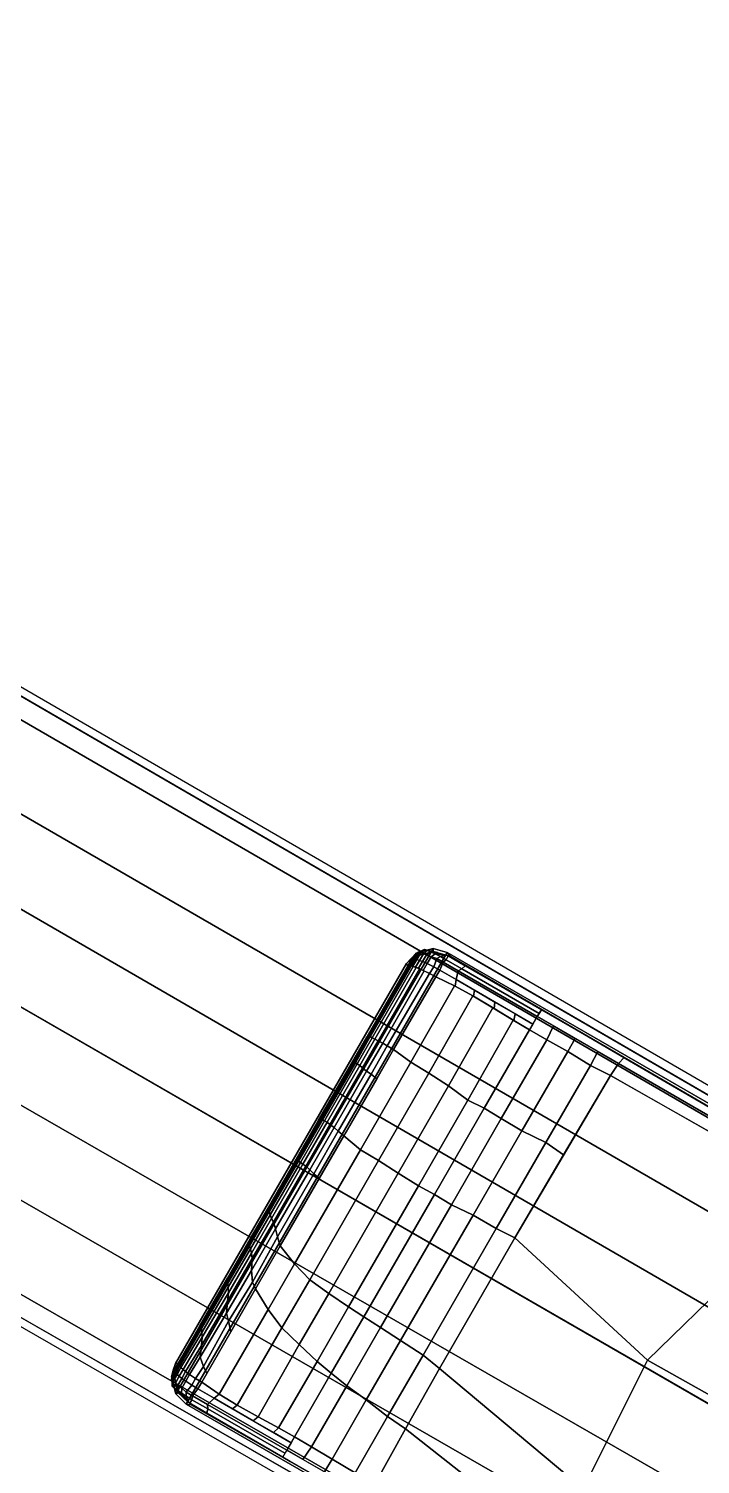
# Model space of a CAD drawing. Header units: millimetres. Extents: x 22804 to 54168, y 19058 to 39187.
# Drawn here: x 47803 to 47854.3, y 26413.1 to 26522.9 of the extents above; entities that cross this region are included whole.
import ezdxf

# ---------------------------------------------------------------- set-up
doc = ezdxf.new("R2010")
doc.units = ezdxf.units.MM
doc.header["$LTSCALE"] = 20
for name, color, linetype in [('Furniture', 31, 'Continuous'), ('TABLE-BASE', 6, 'Continuous'), ('TABLE-TOPVEN', 6, 'Continuous')]:
    doc.layers.add(name, color=color, linetype=linetype)

# ---------------------------------------------------------------- blocks, each defined once
blk = doc.blocks.new('table')
at = {"layer": 'TABLE-BASE', "color": 4}
for points in [[(-44.3128, 2.7203, 27.324), (-40.2722, 9.7189, 27.3241), (-41.6318, 10.5039, 27.3241), (-45.6725, 3.5053, 27.324)], [(-45.6725, 3.5053, 27.324), (-42.0428, 9.792, 27.324), (-42.2107, 9.4441, 26.5054), (-45.6606, 3.5149, 27.008)], [(-45.34, 4.0658, 26.9613), (-42.2107, 9.4441, 26.5054), (-42.2604, 9.341, 26.2628), (-45.3562, 4.0374, 26.8751)], [(-42.2604, 9.341, 26.2628), (-42.2659, 9.3296, 26.2362), (-45.3384, 4.0205, 26.8191), (-45.3562, 4.0374, 26.8751)], [(-45.3384, 4.0205, 26.8191), (-42.2659, 9.3296, 26.2362), (-42.2707, 9.3196, 26.2126), (-45.302, 3.997, 26.7966)], [(-40.6832, 9.007, 27.324), (-44.3128, 2.7203, 27.324), (-44.3105, 2.7354, 27.008), (-40.9006, 8.6877, 26.5054)], [(-47.0078, 1.2533, 3.1165), (-46.9552, 1.218, 3.1879), (-43.9942, 6.3297, 3.6431), (-44.0406, 6.3608, 3.5733)], [(-43.9942, 6.3297, 3.6431), (-46.9552, 1.218, 3.1879), (-46.7419, 1.0948, 3.2217), (-43.7836, 6.2081, 3.6824)], [(-43.7836, 6.2081, 3.6824), (-46.7419, 1.0948, 3.2217), (-46.5279, 0.9713, 3.2461), (-43.567, 6.083, 3.7191)], [(-43.35, 5.9577, 3.7402), (-43.567, 6.083, 3.7191), (-46.5279, 0.9713, 3.2461), (-46.3046, 0.8424, 3.2684)], [(-46.3046, 0.8424, 3.2684), (-46.0814, 0.7135, 3.2461), (-43.1349, 5.8335, 3.7191), (-43.352, 5.9589, 3.7402)], [(-43.703, 5.4292, 26.4418), (-44.445, 4.1076, 26.5876), (-44.9467, 4.6238, 26.7271), (-44.1978, 5.9423, 26.5818)], [(-43.1349, 5.8335, 3.7191), (-46.0814, 0.7135, 3.2461), (-45.8674, 0.5899, 3.2217), (-42.9183, 5.7085, 3.6824)], [(-42.9183, 5.7085, 3.6824), (-45.8674, 0.5899, 3.2217), (-45.6541, 0.4668, 3.1879), (-42.7077, 5.5869, 3.6431)], [(-42.6576, 5.5624, 3.5733), (-42.7077, 5.5869, 3.6431), (-45.6541, 0.4668, 3.1879), (-45.5972, 0.4388, 3.1165)], [(-43.3234, 5.2364, 26.4579), (-44.0584, 3.9145, 26.606), (-44.445, 4.1076, 26.5876), (-43.703, 5.4292, 26.4418)], [(-44.445, 4.1076, 26.5876), (-44.8141, 3.7087, 26.7356), (-45.302, 3.997, 26.7966), (-44.9467, 4.6238, 26.7271)], [(-44.0584, 3.9145, 26.606), (-44.42, 3.4822, 26.7452), (-44.8141, 3.7087, 26.7356), (-44.445, 4.1076, 26.5876)], [(-45.488, 3.8116, 26.9829), (-45.34, 4.0658, 26.9613), (-45.3562, 4.0374, 26.8751), (-45.5003, 3.7885, 26.8915)], [(-45.5003, 3.7885, 26.8915), (-45.3562, 4.0374, 26.8751), (-45.3384, 4.0205, 26.8191), (-45.4801, 3.7763, 26.8347)], [(-45.3743, 3.9587, 26.8231), (-45.3384, 4.0205, 26.8191), (-45.302, 3.997, 26.7966), (-45.3321, 3.9361, 26.8023)], [(-45.302, 3.997, 26.7966), (-45.0634, 3.8549, 26.7565), (-45.1006, 3.8024, 26.7668), (-45.3321, 3.9361, 26.8023)], [(-45.0634, 3.8549, 26.7565), (-45.0634, 3.8549, 26.7565), (-45.302, 3.997, 26.7966), (-44.8141, 3.7087, 26.7356)], [(-45.4141, 3.8901, 26.8274), (-45.3743, 3.9587, 26.8231), (-45.3321, 3.9361, 26.8023), (-45.3751, 3.8679, 26.8072)], [(-45.3321, 3.9361, 26.8023), (-45.1006, 3.8024, 26.7668), (-45.1359, 3.7298, 26.7708), (-45.3751, 3.8679, 26.8072)], [(-45.4518, 3.8251, 26.8316), (-45.4141, 3.8901, 26.8274), (-45.3751, 3.8679, 26.8072), (-45.4095, 3.8047, 26.8096)], [(-43.8441, 3.8802, 26.6609), (-44.2387, 3.3798, 26.7669), (-44.42, 3.4822, 26.7452), (-44.0584, 3.9145, 26.606)], [(-43.7068, 3.9085, 26.727), (-44.0722, 3.287, 26.7966), (-44.2387, 3.3798, 26.7669), (-43.8441, 3.8802, 26.6609)], [(-45.3751, 3.8679, 26.8072), (-45.1359, 3.7298, 26.7708), (-45.1728, 3.668, 26.773), (-45.4095, 3.8047, 26.8096)], [(-45.0634, 3.8549, 26.7565), (-44.8141, 3.7087, 26.7356), (-44.8418, 3.653, 26.7496), (-45.1006, 3.8024, 26.7668)], [(-45.6315, 3.5649, 27.0038), (-45.488, 3.8116, 26.9829), (-45.5003, 3.7885, 26.8915), (-45.6324, 3.5595, 26.8896)], [(-45.4801, 3.7763, 26.8347), (-45.4518, 3.8251, 26.8316), (-45.4095, 3.8047, 26.8096), (-45.4399, 3.7532, 26.8104)], [(-45.4095, 3.8047, 26.8096), (-45.1728, 3.668, 26.773), (-45.2036, 3.6168, 26.7744), (-45.4399, 3.7532, 26.8104)], [(-45.6324, 3.5595, 26.8896), (-45.5003, 3.7885, 26.8915), (-45.4893, 3.7819, 26.8607), (-45.6236, 3.5492, 26.859)], [(-45.6236, 3.5492, 26.859), (-45.4893, 3.7819, 26.8607), (-45.4801, 3.7763, 26.8347), (-45.6175, 3.5383, 26.8334)], [(-45.6175, 3.5383, 26.8334), (-45.4801, 3.7763, 26.8347), (-45.4574, 3.7633, 26.821), (-45.5911, 3.5317, 26.8193)], [(-45.488, 3.7102, 26.8205), (-45.4574, 3.7633, 26.821), (-45.4399, 3.7532, 26.8104), (-45.4679, 3.7055, 26.8107)], [(-45.1006, 3.8024, 26.7668), (-44.8418, 3.653, 26.7496), (-44.8824, 3.5834, 26.7513), (-45.1359, 3.7298, 26.7708)], [(-45.4399, 3.7532, 26.8104), (-45.2036, 3.6168, 26.7744), (-45.2284, 3.5674, 26.7803), (-45.4689, 3.7038, 26.8107)], [(-45.1359, 3.7298, 26.7708), (-44.8824, 3.5834, 26.7513), (-44.9126, 3.5178, 26.7533), (-45.1728, 3.668, 26.773)], [(-45.5235, 3.6489, 26.8201), (-45.488, 3.7102, 26.8205), (-45.4679, 3.7055, 26.8107), (-45.5041, 3.6464, 26.8112)], [(-45.4689, 3.7038, 26.8107), (-45.2284, 3.5674, 26.7803), (-45.2712, 3.5094, 26.7818), (-45.5063, 3.6427, 26.8113)], [(-44.8141, 3.7087, 26.7356), (-44.42, 3.4822, 26.7452), (-44.4606, 3.4329, 26.7564), (-44.8418, 3.653, 26.7496)], [(-45.559, 3.5874, 26.8197), (-45.5235, 3.6489, 26.8201), (-45.5041, 3.6464, 26.8112), (-45.5413, 3.5845, 26.8117)], [(-45.5063, 3.6427, 26.8113), (-45.2712, 3.5094, 26.7818), (-45.3092, 3.4503, 26.7821), (-45.5426, 3.5822, 26.8117)], [(-45.1728, 3.668, 26.773), (-44.9126, 3.5178, 26.7533), (-44.9441, 3.467, 26.7538), (-45.2036, 3.6168, 26.7744)], [(-44.8418, 3.653, 26.7496), (-44.4606, 3.4329, 26.7564), (-44.5043, 3.3651, 26.7611), (-44.8824, 3.5834, 26.7513)], [(-45.5911, 3.5317, 26.8193), (-45.559, 3.5874, 26.8197), (-45.5413, 3.5845, 26.8117), (-45.5718, 3.5291, 26.8117)], [(-44.9441, 3.467, 26.7538), (-44.9705, 3.4186, 26.7618), (-45.2284, 3.5674, 26.7803), (-45.2036, 3.6168, 26.7744)], [(-45.6606, 3.5149, 27.008), (-45.6315, 3.5649, 27.0038), (-45.6324, 3.5595, 26.8896), (-45.6623, 3.508, 26.8947)], [(-45.6623, 3.508, 26.8947), (-45.6324, 3.5595, 26.8896), (-45.6236, 3.5492, 26.859), (-45.6509, 3.5021, 26.8639)], [(-45.6509, 3.5021, 26.8639), (-45.6236, 3.5492, 26.859), (-45.6175, 3.5383, 26.8334), (-45.6441, 3.4928, 26.8374)], [(-45.5426, 3.5822, 26.8117), (-45.3092, 3.4503, 26.7821), (-45.3424, 3.396, 26.7813), (-45.5726, 3.5274, 26.8117)], [(-44.9705, 3.4186, 26.7618), (-45.0085, 3.3579, 26.7626), (-45.2712, 3.5094, 26.7818), (-45.2284, 3.5674, 26.7803)], [(-44.8824, 3.5834, 26.7513), (-44.5043, 3.3651, 26.7611), (-44.5434, 3.3046, 26.763), (-44.9126, 3.5178, 26.7533)], [(-45.6845, 3.4627, 27.324), (-45.6725, 3.5053, 27.324), (-45.6606, 3.5149, 27.008), (-45.6762, 3.4634, 26.9324)], [(-44.3437, 2.6886, 27.324), (-44.3128, 2.7203, 27.324), (-45.6725, 3.5053, 27.324), (-45.6845, 3.4627, 27.324)], [(-45.6606, 3.5149, 27.008), (-45.6623, 3.508, 26.8947), (-45.6623, 3.508, 26.8947), (-45.6762, 3.4634, 26.9324)], [(-45.6739, 3.457, 26.8794), (-45.6668, 3.4934, 26.907), (-45.6642, 3.5017, 26.9), (-45.6684, 3.4688, 26.8721)], [(-45.6642, 3.5017, 26.9), (-45.6605, 3.4846, 26.8661), (-45.6684, 3.4688, 26.8721)], [(-45.6605, 3.4846, 26.8661), (-45.6642, 3.5017, 26.9), (-45.6623, 3.508, 26.8947), (-45.6509, 3.5021, 26.8639)], [(-45.6605, 3.4846, 26.8661), (-45.6509, 3.5021, 26.8639), (-45.6441, 3.4928, 26.8374), (-45.6545, 3.4736, 26.8402)], [(-45.6441, 3.4928, 26.8374), (-45.6175, 3.5383, 26.8334), (-45.5911, 3.5317, 26.8193), (-45.6194, 3.4828, 26.8243)], [(-45.6194, 3.4828, 26.8243), (-45.5911, 3.5317, 26.8193), (-45.5718, 3.5291, 26.8117), (-45.5991, 3.4711, 26.8112)], [(-45.5726, 3.5274, 26.8117), (-45.3424, 3.396, 26.7813), (-45.3802, 3.3434, 26.782), (-45.5991, 3.4711, 26.8112)], [(-45.0085, 3.3579, 26.7626), (-45.0464, 3.2988, 26.7627), (-45.3092, 3.4503, 26.7821), (-45.2712, 3.5094, 26.7818)], [(-44.9126, 3.5178, 26.7533), (-44.5434, 3.3046, 26.763), (-44.5761, 3.2545, 26.7627), (-44.9441, 3.467, 26.7538)], [(-45.6845, 3.4627, 27.324), (-45.6762, 3.4634, 26.9324), (-45.6616, 3.4126, 26.9026), (-45.6704, 3.4119, 27.324)], [(-45.6845, 3.4627, 27.324), (-45.6704, 3.4119, 27.324), (-44.3947, 2.6754, 27.324), (-44.3437, 2.6886, 27.324)], [(-45.6818, 3.437, 26.8996), (-45.6724, 3.4756, 26.9221), (-45.6696, 3.4845, 26.9146), (-45.6788, 3.4453, 26.8897)], [(-45.6694, 3.4397, 26.9185), (-45.6762, 3.4634, 26.9324), (-45.6724, 3.4756, 26.9221), (-45.6818, 3.437, 26.8996)], [(-45.6788, 3.4453, 26.8897), (-45.6696, 3.4845, 26.9146), (-45.6668, 3.4934, 26.907), (-45.6739, 3.457, 26.8794)], [(-45.6656, 3.443, 26.8577), (-45.6739, 3.457, 26.8794), (-45.6684, 3.4688, 26.8721), (-45.6595, 3.4568, 26.8474)], [(-45.6595, 3.4568, 26.8474), (-45.6684, 3.4688, 26.8721), (-45.6605, 3.4846, 26.8661), (-45.6545, 3.4736, 26.8402)], [(-45.6392, 3.445, 26.8343), (-45.6595, 3.4568, 26.8474), (-45.6545, 3.4736, 26.8402), (-45.6294, 3.4646, 26.8267)], [(-45.6294, 3.4646, 26.8267), (-45.6545, 3.4736, 26.8402), (-45.6441, 3.4928, 26.8374), (-45.6194, 3.4828, 26.8243)], [(-45.619, 3.4326, 26.8223), (-45.6392, 3.445, 26.8343), (-45.6294, 3.4646, 26.8267), (-45.6095, 3.4518, 26.8139)], [(-45.6095, 3.4518, 26.8139), (-45.6294, 3.4646, 26.8267), (-45.6194, 3.4828, 26.8243), (-45.5991, 3.4711, 26.8112)], [(-45.6095, 3.4518, 26.8139), (-45.5991, 3.4711, 26.8112), (-45.3802, 3.3434, 26.782), (-45.3917, 3.325, 26.7858)], [(-44.5761, 3.2545, 26.7627), (-44.6063, 3.2084, 26.7672), (-44.9705, 3.4186, 26.7618), (-44.9441, 3.467, 26.7538)], [(-44.42, 3.4822, 26.7452), (-44.2387, 3.3798, 26.7669), (-44.2754, 3.3259, 26.7754), (-44.4606, 3.4329, 26.7564)], [(-45.6718, 3.4259, 26.8783), (-45.6818, 3.437, 26.8996), (-45.6788, 3.4453, 26.8897), (-45.6692, 3.4338, 26.8673)], [(-45.6818, 3.437, 26.8996), (-45.6616, 3.4126, 26.9026), (-45.6694, 3.4397, 26.9185)], [(-45.6818, 3.437, 26.8996), (-45.6737, 3.418, 26.8933), (-45.6616, 3.4126, 26.9026)], [(-45.6737, 3.418, 26.8933), (-45.6818, 3.437, 26.8996), (-45.6818, 3.437, 26.8996), (-45.673, 3.4215, 26.8859)], [(-45.673, 3.4215, 26.8859), (-45.6818, 3.437, 26.8996), (-45.6818, 3.437, 26.8996), (-45.6718, 3.4259, 26.8783)], [(-45.673, 3.4215, 26.8859), (-45.6818, 3.437, 26.8996), (-45.6818, 3.437, 26.8996), (-45.6718, 3.4259, 26.8783)], [(-45.6692, 3.4338, 26.8673), (-45.6788, 3.4453, 26.8897), (-45.6739, 3.457, 26.8794), (-45.6656, 3.443, 26.8577)], [(-45.6537, 3.4031, 26.8889), (-45.6737, 3.418, 26.8933), (-45.6733, 3.4201, 26.889), (-45.6532, 3.4065, 26.8804)], [(-45.6523, 3.3964, 26.9026), (-45.6616, 3.4126, 26.9026), (-45.6737, 3.418, 26.8933), (-45.6537, 3.4031, 26.8889)], [(-45.6733, 3.4201, 26.889), (-45.673, 3.4215, 26.8859), (-45.6527, 3.4098, 26.8728), (-45.6532, 3.4065, 26.8804)], [(-45.6527, 3.4098, 26.8728), (-45.673, 3.4215, 26.8859), (-45.6718, 3.4259, 26.8783), (-45.6515, 3.4142, 26.8652)], [(-45.6527, 3.4098, 26.8728), (-45.673, 3.4215, 26.8859), (-45.6718, 3.4259, 26.8783), (-45.6515, 3.4142, 26.8652)], [(-45.6515, 3.4142, 26.8652), (-45.6718, 3.4259, 26.8783), (-45.6692, 3.4338, 26.8673), (-45.6488, 3.4221, 26.8542)], [(-45.6488, 3.4221, 26.8542), (-45.6692, 3.4338, 26.8673), (-45.6656, 3.443, 26.8577), (-45.6453, 3.4313, 26.8446)], [(-45.6453, 3.4313, 26.8446), (-45.6656, 3.443, 26.8577), (-45.6595, 3.4568, 26.8474), (-45.6392, 3.445, 26.8343)], [(-45.6313, 3.4018, 26.8532), (-45.6515, 3.4142, 26.8652), (-45.6488, 3.4221, 26.8542), (-45.6287, 3.4097, 26.8422)], [(-45.6287, 3.4097, 26.8422), (-45.6488, 3.4221, 26.8542), (-45.6453, 3.4313, 26.8446), (-45.6251, 3.4189, 26.8325)], [(-45.6251, 3.4189, 26.8325), (-45.6453, 3.4313, 26.8446), (-45.6392, 3.445, 26.8343), (-45.619, 3.4326, 26.8223)], [(-45.6278, 3.4119, 26.8395), (-45.6238, 3.4219, 26.8299), (-45.4066, 3.2971, 26.8007), (-45.4119, 3.2878, 26.8105)], [(-45.6238, 3.4219, 26.8299), (-45.6173, 3.4362, 26.8203), (-45.3996, 3.3111, 26.7908), (-45.4066, 3.2971, 26.8007)], [(-45.6173, 3.4362, 26.8203), (-45.6095, 3.4518, 26.8139), (-45.3917, 3.325, 26.7858), (-45.3996, 3.3111, 26.7908)], [(-45.0464, 3.2988, 26.7627), (-45.079, 3.2439, 26.7619), (-45.3424, 3.396, 26.7813), (-45.3092, 3.4503, 26.7821)], [(-44.6063, 3.2084, 26.7672), (-44.6458, 3.1486, 26.7672), (-45.0085, 3.3579, 26.7626), (-44.9705, 3.4186, 26.7618)], [(-44.4606, 3.4329, 26.7564), (-44.2754, 3.3259, 26.7754), (-44.3255, 3.2619, 26.7787), (-44.5043, 3.3651, 26.7611)], [(-45.6704, 3.4119, 27.324), (-45.6616, 3.4126, 26.9026), (-45.6523, 3.3964, 26.9026), (-45.6553, 3.3974, 27.324)], [(-45.6704, 3.4119, 27.324), (-45.6395, 3.3824, 27.324), (-44.4358, 2.6874, 27.324), (-44.3947, 2.6754, 27.324)], [(-45.6553, 3.3974, 27.324), (-45.6523, 3.3964, 26.9026), (-45.6321, 3.3866, 26.8986), (-45.6395, 3.3824, 27.324)], [(-45.6332, 3.3887, 26.8853), (-45.6537, 3.4031, 26.8889), (-45.6532, 3.4065, 26.8804), (-45.6333, 3.3922, 26.8732)], [(-45.6321, 3.3866, 26.8986), (-45.6523, 3.3964, 26.9026), (-45.6537, 3.4031, 26.8889), (-45.6332, 3.3887, 26.8853)], [(-45.6333, 3.3922, 26.8732), (-45.6532, 3.4065, 26.8804), (-45.6527, 3.4098, 26.8728), (-45.6328, 3.3957, 26.8645)], [(-45.6328, 3.3957, 26.8645), (-45.6313, 3.4018, 26.8532), (-45.6515, 3.4142, 26.8652), (-45.6527, 3.4098, 26.8728)], [(-45.6328, 3.3957, 26.8645), (-45.6527, 3.4098, 26.8728), (-45.6515, 3.4142, 26.8652), (-45.6313, 3.4018, 26.8532)], [(-45.6395, 3.3824, 27.324), (-45.6321, 3.3866, 26.8986), (-44.4358, 2.696, 26.8986), (-44.4358, 2.6874, 27.324)], [(-45.6332, 3.3927, 26.8717), (-45.6326, 3.3966, 26.8625), (-45.42, 3.273, 26.833), (-45.4214, 3.271, 26.843)], [(-45.6332, 3.3888, 26.8848), (-45.6332, 3.3927, 26.8717), (-45.4214, 3.271, 26.843), (-45.4219, 3.2674, 26.856)], [(-45.6321, 3.3866, 26.8986), (-45.6332, 3.3888, 26.8848), (-45.4219, 3.2674, 26.856), (-45.4207, 3.2652, 26.8697)], [(-45.6326, 3.3966, 26.8625), (-45.6308, 3.4032, 26.8509), (-45.4162, 3.2798, 26.8221), (-45.42, 3.273, 26.833)], [(-45.418, 3.263, 26.8986), (-45.418, 3.263, 26.8986), (-45.6321, 3.3866, 26.8986), (-45.4207, 3.2652, 26.8697)], [(-45.6308, 3.4032, 26.8509), (-45.6278, 3.4119, 26.8395), (-45.4119, 3.2878, 26.8105), (-45.4162, 3.2798, 26.8221)], [(-45.079, 3.2439, 26.7619), (-45.121, 3.1944, 26.7612), (-45.3802, 3.3434, 26.782), (-45.3424, 3.396, 26.7813)], [(-44.2387, 3.3798, 26.7669), (-44.0722, 3.287, 26.7966), (-44.1066, 3.2285, 26.8023), (-44.2754, 3.3259, 26.7754)], [(-45.3917, 3.325, 26.7858), (-45.3802, 3.3434, 26.782), (-45.2928, 3.2932, 26.775), (-45.3062, 3.2762, 26.7768)], [(-44.6458, 3.1486, 26.7672), (-44.6875, 3.0916, 26.7672), (-45.0464, 3.2988, 26.7627), (-45.0085, 3.3579, 26.7626)], [(-44.5043, 3.3651, 26.7611), (-44.3255, 3.2619, 26.7787), (-44.368, 3.2034, 26.7809), (-44.5434, 3.3046, 26.763)], [(-45.4162, 3.2798, 26.8221), (-45.4119, 3.2878, 26.8105), (-45.3328, 3.2424, 26.8019), (-45.3379, 3.2348, 26.8135)], [(-45.4119, 3.2878, 26.8105), (-45.4066, 3.2971, 26.8007), (-45.3259, 3.2506, 26.7921), (-45.3328, 3.2424, 26.8019)], [(-45.4066, 3.2971, 26.8007), (-45.3996, 3.3111, 26.7908), (-45.3157, 3.2628, 26.782), (-45.3259, 3.2506, 26.7921)], [(-45.3996, 3.3111, 26.7908), (-45.3917, 3.325, 26.7858), (-45.3062, 3.2762, 26.7768), (-45.3157, 3.2628, 26.782)], [(-45.3062, 3.2762, 26.7768), (-45.2928, 3.2932, 26.775), (-45.121, 3.1944, 26.7612), (-45.1353, 3.1775, 26.7667)], [(-44.6875, 3.0916, 26.7672), (-44.7355, 3.0456, 26.7665), (-45.079, 3.2439, 26.7619), (-45.0464, 3.2988, 26.7627)], [(-44.5434, 3.3046, 26.763), (-44.368, 3.2034, 26.7809), (-44.4059, 3.1562, 26.7806), (-44.5761, 3.2545, 26.7627)], [(-44.2754, 3.3259, 26.7754), (-44.1066, 3.2285, 26.8023), (-44.1475, 3.1591, 26.8072), (-44.3255, 3.2619, 26.7787)], [(-43.9936, 3.2885, 26.9613), (-44.1398, 3.0332, 26.9829), (-44.1537, 3.011, 26.8915), (-44.0101, 3.2602, 26.8751)], [(-45.4219, 3.2674, 26.856), (-45.4214, 3.271, 26.843), (-45.3421, 3.2254, 26.8343), (-45.343, 3.222, 26.8474)], [(-45.4207, 3.2652, 26.8697), (-45.4219, 3.2674, 26.856), (-45.343, 3.222, 26.8474), (-45.3418, 3.2198, 26.8611)], [(-45.4214, 3.271, 26.843), (-45.42, 3.273, 26.833), (-45.3409, 3.2289, 26.8252), (-45.3421, 3.2254, 26.8343)], [(-45.3384, 3.217, 26.8986), (-45.418, 3.263, 26.8986), (-45.4207, 3.2652, 26.8697), (-45.3418, 3.2198, 26.8611)], [(-45.42, 3.273, 26.833), (-45.4162, 3.2798, 26.8221), (-45.3379, 3.2348, 26.8135), (-45.3409, 3.2289, 26.8252)], [(-45.3379, 3.2348, 26.8135), (-45.3328, 3.2424, 26.8019), (-45.1617, 3.1438, 26.7914), (-45.1662, 3.1358, 26.8029)], [(-45.3328, 3.2424, 26.8019), (-45.3259, 3.2506, 26.7921), (-45.1551, 3.1522, 26.7816), (-45.1617, 3.1438, 26.7914)], [(-45.3259, 3.2506, 26.7921), (-45.3157, 3.2628, 26.782), (-45.1458, 3.1649, 26.7719), (-45.1551, 3.1522, 26.7816)], [(-45.3157, 3.2628, 26.782), (-45.3062, 3.2762, 26.7768), (-45.1353, 3.1775, 26.7667), (-45.1458, 3.1649, 26.7719)], [(-44.7355, 3.0456, 26.7665), (-44.7891, 3.0028, 26.7641), (-45.121, 3.1944, 26.7612), (-45.079, 3.2439, 26.7619)], [(-44.4059, 3.1562, 26.7806), (-44.4416, 3.1135, 26.783), (-44.6063, 3.2084, 26.7672), (-44.5761, 3.2545, 26.7627)], [(-44.3255, 3.2619, 26.7787), (-44.1475, 3.1591, 26.8072), (-44.184, 3.0972, 26.8096), (-44.368, 3.2034, 26.7809)], [(-44.0101, 3.2602, 26.8751), (-44.1537, 3.011, 26.8915), (-44.1743, 3.0225, 26.8347), (-44.0337, 3.2672, 26.8191)], [(-45.343, 3.222, 26.8474), (-45.3421, 3.2254, 26.8343), (-45.1704, 3.1265, 26.8235), (-45.1709, 3.1229, 26.8366)], [(-45.3418, 3.2198, 26.8611), (-45.343, 3.222, 26.8474), (-45.1709, 3.1229, 26.8366), (-45.1708, 3.1213, 26.8504)], [(-45.3421, 3.2254, 26.8343), (-45.3409, 3.2289, 26.8252), (-45.169, 3.1299, 26.8143), (-45.1704, 3.1265, 26.8235)], [(-45.1676, 3.1184, 26.8986), (-45.3384, 3.217, 26.8986), (-45.3418, 3.2198, 26.8611), (-45.1708, 3.1213, 26.8504)], [(-45.3409, 3.2289, 26.8252), (-45.3379, 3.2348, 26.8135), (-45.1662, 3.1358, 26.8029), (-45.169, 3.1299, 26.8143)], [(-44.4416, 3.1135, 26.783), (-44.4922, 3.0601, 26.7819), (-44.6458, 3.1486, 26.7672), (-44.6063, 3.2084, 26.7672)], [(-44.368, 3.2034, 26.7809), (-44.184, 3.0972, 26.8096), (-44.2144, 3.0457, 26.8104), (-44.4059, 3.1562, 26.7806)], [(-44.0692, 3.2053, 26.8231), (-44.1088, 3.1365, 26.8274), (-44.1475, 3.1591, 26.8072), (-44.1066, 3.2285, 26.8023)], [(-45.1551, 3.1522, 26.7816), (-45.1458, 3.1649, 26.7719), (-45.0189, 3.0917, 26.7694), (-45.0292, 3.0796, 26.779)], [(-45.1458, 3.1649, 26.7719), (-45.1353, 3.1775, 26.7667), (-45.0068, 3.1037, 26.7641), (-45.0189, 3.0917, 26.7694)], [(-45.1353, 3.1775, 26.7667), (-45.121, 3.1944, 26.7612), (-44.9923, 3.1201, 26.7623), (-45.0068, 3.1037, 26.7641)], [(-44.2144, 3.0457, 26.8104), (-44.2418, 2.9976, 26.8107), (-44.4416, 3.1135, 26.783), (-44.4059, 3.1562, 26.7806)], [(-44.1088, 3.1365, 26.8274), (-44.1462, 3.0713, 26.8316), (-44.184, 3.0972, 26.8096), (-44.1475, 3.1591, 26.8072)], [(-45.1709, 3.1229, 26.8366), (-45.1704, 3.1265, 26.8235), (-45.0465, 3.055, 26.821), (-45.0477, 3.0518, 26.834)], [(-45.1708, 3.1213, 26.8504), (-45.1709, 3.1229, 26.8366), (-45.0477, 3.0518, 26.834), (-45.0471, 3.0499, 26.8477)], [(-45.0436, 3.0469, 26.8986), (-45.1676, 3.1184, 26.8986), (-45.1708, 3.1213, 26.8504), (-45.0471, 3.0499, 26.8477)], [(-45.1704, 3.1265, 26.8235), (-45.169, 3.1299, 26.8143), (-45.0445, 3.0581, 26.8118), (-45.0465, 3.055, 26.821)], [(-45.169, 3.1299, 26.8143), (-45.1662, 3.1358, 26.8029), (-45.0409, 3.0636, 26.8), (-45.0445, 3.0581, 26.8118)], [(-45.1662, 3.1358, 26.8029), (-45.1617, 3.1438, 26.7914), (-45.0358, 3.0712, 26.7886), (-45.0409, 3.0636, 26.8)], [(-45.1617, 3.1438, 26.7914), (-45.1551, 3.1522, 26.7816), (-45.0292, 3.0796, 26.779), (-45.0358, 3.0712, 26.7886)], [(-44.8163, 2.9951, 26.7688), (-45.0068, 3.1037, 26.7641), (-44.9923, 3.1201, 26.7623), (-44.7891, 3.0028, 26.7641)], [(-44.4922, 3.0601, 26.7819), (-44.5424, 3.0081, 26.7807), (-44.6875, 3.0916, 26.7672), (-44.6458, 3.1486, 26.7672)], [(-44.2418, 2.9976, 26.8107), (-44.2749, 2.9367, 26.8112), (-44.4922, 3.0601, 26.7819), (-44.4416, 3.1135, 26.783)], [(-44.8831, 2.9725, 26.8028), (-45.0409, 3.0636, 26.8), (-45.0358, 3.0712, 26.7886), (-44.8717, 2.9764, 26.7915)], [(-44.8717, 2.9764, 26.7915), (-45.0358, 3.0712, 26.7886), (-45.0292, 3.0796, 26.779), (-44.8607, 2.9823, 26.7821)], [(-44.8607, 2.9823, 26.7821), (-45.0292, 3.0796, 26.779), (-45.0189, 3.0917, 26.7694), (-44.8407, 2.9887, 26.7731)], [(-44.8407, 2.9887, 26.7731), (-45.0189, 3.0917, 26.7694), (-45.0068, 3.1037, 26.7641), (-44.8163, 2.9951, 26.7688)], [(-44.5424, 3.0081, 26.7807), (-44.5975, 2.9661, 26.7783), (-44.7355, 3.0456, 26.7665), (-44.6875, 3.0916, 26.7672)], [(-44.1462, 3.0713, 26.8316), (-44.1743, 3.0225, 26.8347), (-44.2144, 3.0457, 26.8104), (-44.184, 3.0972, 26.8096)], [(-44.9017, 2.9675, 26.8361), (-45.0477, 3.0518, 26.834), (-45.0465, 3.055, 26.821), (-44.897, 2.9686, 26.8233)], [(-44.9048, 2.9677, 26.8497), (-45.0471, 3.0499, 26.8477), (-45.0477, 3.0518, 26.834), (-44.9017, 2.9675, 26.8361)], [(-44.9124, 2.9711, 26.8986), (-45.0436, 3.0469, 26.8986), (-45.0471, 3.0499, 26.8477), (-44.9048, 2.9677, 26.8497)], [(-44.897, 2.9686, 26.8233), (-45.0465, 3.055, 26.821), (-45.0445, 3.0581, 26.8118), (-44.8918, 2.9699, 26.8142)], [(-44.8918, 2.9699, 26.8142), (-45.0445, 3.0581, 26.8118), (-45.0409, 3.0636, 26.8), (-44.8831, 2.9725, 26.8028)], [(-44.5975, 2.9661, 26.7783), (-44.6601, 2.9285, 26.7737), (-44.7891, 3.0028, 26.7641), (-44.7355, 3.0456, 26.7665)], [(-44.2749, 2.9367, 26.8112), (-44.3098, 2.8735, 26.8117), (-44.5424, 3.0081, 26.7807), (-44.4922, 3.0601, 26.7819)], [(-44.1743, 3.0225, 26.8347), (-44.3117, 2.7845, 26.8334), (-44.3307, 2.804, 26.8193), (-44.1969, 3.0356, 26.821)], [(-44.1398, 3.0332, 26.9829), (-44.2817, 2.7856, 27.0038), (-44.2859, 2.7821, 26.8896), (-44.1537, 3.011, 26.8915)], [(-44.1969, 3.0356, 26.821), (-44.2275, 2.9825, 26.8205), (-44.2418, 2.9976, 26.8107), (-44.2144, 3.0457, 26.8104)], [(-44.8717, 2.9764, 26.7915), (-44.8607, 2.9823, 26.7821), (-44.7511, 2.9188, 26.789), (-44.7678, 2.9163, 26.7978)], [(-44.8607, 2.9823, 26.7821), (-44.8407, 2.9887, 26.7731), (-44.715, 2.916, 26.7818), (-44.7511, 2.9188, 26.789)], [(-44.8407, 2.9887, 26.7731), (-44.8163, 2.9951, 26.7688), (-44.6799, 2.9199, 26.778), (-44.715, 2.916, 26.7818)], [(-44.8163, 2.9951, 26.7688), (-44.7891, 3.0028, 26.7641), (-44.6601, 2.9285, 26.7737), (-44.6799, 2.9199, 26.778)], [(-44.3098, 2.8735, 26.8117), (-44.3426, 2.8194, 26.8117), (-44.5975, 2.9661, 26.7783), (-44.5424, 3.0081, 26.7807)], [(-44.1649, 3.0172, 26.8607), (-44.2992, 2.7846, 26.859), (-44.3117, 2.7845, 26.8334), (-44.1743, 3.0225, 26.8347)], [(-44.1537, 3.011, 26.8915), (-44.2859, 2.7821, 26.8896), (-44.2992, 2.7846, 26.859), (-44.1649, 3.0172, 26.8607)], [(-44.2275, 2.9825, 26.8205), (-44.263, 2.9211, 26.8201), (-44.2749, 2.9367, 26.8112), (-44.2418, 2.9976, 26.8107)], [(-44.8106, 2.9124, 26.8986), (-44.9124, 2.9711, 26.8986), (-44.9048, 2.9677, 26.8497), (-44.8047, 2.9098, 26.8546)], [(-44.9048, 2.9677, 26.8497), (-44.9017, 2.9675, 26.8361), (-44.8016, 2.9096, 26.8411), (-44.8047, 2.9098, 26.8546)], [(-44.9017, 2.9675, 26.8361), (-44.897, 2.9686, 26.8233), (-44.7941, 2.9091, 26.8286), (-44.8016, 2.9096, 26.8411)], [(-44.897, 2.9686, 26.8233), (-44.8918, 2.9699, 26.8142), (-44.789, 2.9105, 26.8197), (-44.7941, 2.9091, 26.8286)], [(-44.8918, 2.9699, 26.8142), (-44.8831, 2.9725, 26.8028), (-44.7804, 2.9131, 26.8084), (-44.789, 2.9105, 26.8197)], [(-44.8831, 2.9725, 26.8028), (-44.8717, 2.9764, 26.7915), (-44.7678, 2.9163, 26.7978), (-44.7804, 2.9131, 26.8084)], [(-44.3426, 2.8194, 26.8117), (-44.3792, 2.7668, 26.8112), (-44.6601, 2.9285, 26.7737), (-44.5975, 2.9661, 26.7783)], [(-44.6923, 2.8441, 26.8986), (-44.8106, 2.9124, 26.8986), (-44.8047, 2.9098, 26.8546), (-44.6977, 2.8479, 26.8631)], [(-44.8047, 2.9098, 26.8546), (-44.8016, 2.9096, 26.8411), (-44.69, 2.8449, 26.8502), (-44.6977, 2.8479, 26.8631)], [(-44.8016, 2.9096, 26.8411), (-44.7941, 2.9091, 26.8286), (-44.6821, 2.8442, 26.8379), (-44.69, 2.8449, 26.8502)], [(-44.7941, 2.9091, 26.8286), (-44.789, 2.9105, 26.8197), (-44.6767, 2.8454, 26.8292), (-44.6821, 2.8442, 26.8379)], [(-44.789, 2.9105, 26.8197), (-44.7804, 2.9131, 26.8084), (-44.6647, 2.846, 26.8187), (-44.6767, 2.8454, 26.8292)], [(-44.7804, 2.9131, 26.8084), (-44.7678, 2.9163, 26.7978), (-44.6484, 2.847, 26.8088), (-44.6647, 2.846, 26.8187)], [(-44.7678, 2.9163, 26.7978), (-44.7511, 2.9188, 26.789), (-44.6234, 2.8447, 26.8015), (-44.6484, 2.847, 26.8088)], [(-44.7511, 2.9188, 26.789), (-44.715, 2.916, 26.7818), (-44.5869, 2.8414, 26.7954), (-44.6234, 2.8447, 26.8015)], [(-44.715, 2.916, 26.7818), (-44.6799, 2.9199, 26.778), (-44.5625, 2.8473, 26.7922), (-44.5869, 2.8414, 26.7954)], [(-44.6799, 2.9199, 26.778), (-44.6601, 2.9285, 26.7737), (-44.5306, 2.8539, 26.791), (-44.5625, 2.8473, 26.7922)], [(-44.263, 2.9211, 26.8201), (-44.2985, 2.8596, 26.8197), (-44.3098, 2.8735, 26.8117), (-44.2749, 2.9367, 26.8112)], [(-44.5625, 2.8473, 26.7922), (-44.5306, 2.8539, 26.791), (-44.4053, 2.7818, 26.8077), (-44.4264, 2.7725, 26.8081)], [(-44.2985, 2.8596, 26.8197), (-44.3307, 2.804, 26.8193), (-44.3426, 2.8194, 26.8117), (-44.3098, 2.8735, 26.8117)], [(-44.5492, 2.7614, 26.8986), (-44.6923, 2.8441, 26.8986), (-44.6977, 2.8479, 26.8631), (-44.5506, 2.7626, 26.8805)], [(-44.6977, 2.8479, 26.8631), (-44.69, 2.8449, 26.8502), (-44.5521, 2.765, 26.8667), (-44.5506, 2.7626, 26.8805)], [(-44.69, 2.8449, 26.8502), (-44.6821, 2.8442, 26.8379), (-44.5445, 2.7643, 26.8548), (-44.5521, 2.765, 26.8667)], [(-44.6821, 2.8442, 26.8379), (-44.6767, 2.8454, 26.8292), (-44.5408, 2.7663, 26.8462), (-44.5445, 2.7643, 26.8548)], [(-44.6767, 2.8454, 26.8292), (-44.6647, 2.846, 26.8187), (-44.5286, 2.7667, 26.836), (-44.5408, 2.7663, 26.8462)], [(-44.6647, 2.846, 26.8187), (-44.6484, 2.847, 26.8088), (-44.5142, 2.7683, 26.8263), (-44.5286, 2.7667, 26.836)], [(-44.6484, 2.847, 26.8088), (-44.6234, 2.8447, 26.8015), (-44.49, 2.7658, 26.8197), (-44.5142, 2.7683, 26.8263)], [(-44.6234, 2.8447, 26.8015), (-44.5869, 2.8414, 26.7954), (-44.4545, 2.7622, 26.814), (-44.49, 2.7658, 26.8197)], [(-44.5869, 2.8414, 26.7954), (-44.5625, 2.8473, 26.7922), (-44.4264, 2.7725, 26.8081), (-44.4545, 2.7622, 26.814)], [(-44.3307, 2.804, 26.8193), (-44.3588, 2.755, 26.8243), (-44.3792, 2.7668, 26.8112), (-44.3426, 2.8194, 26.8117)], [(-44.5445, 2.7643, 26.8548), (-44.5408, 2.7663, 26.8462), (-44.4276, 2.6999, 26.8645), (-44.4304, 2.6977, 26.8732)], [(-44.5408, 2.7663, 26.8462), (-44.5286, 2.7667, 26.836), (-44.4231, 2.7042, 26.8532), (-44.4276, 2.6999, 26.8645)], [(-44.5286, 2.7667, 26.836), (-44.5142, 2.7683, 26.8263), (-44.4175, 2.7104, 26.8422), (-44.4231, 2.7042, 26.8532)], [(-44.5142, 2.7683, 26.8263), (-44.49, 2.7658, 26.8197), (-44.4114, 2.7181, 26.8325), (-44.4175, 2.7104, 26.8422)], [(-44.4545, 2.7622, 26.814), (-44.4264, 2.7725, 26.8081), (-44.3906, 2.7481, 26.8139), (-44.4025, 2.7303, 26.8223)], [(-44.4264, 2.7725, 26.8081), (-44.4053, 2.7818, 26.8077), (-44.3792, 2.7668, 26.8112), (-44.3906, 2.7481, 26.8139)], [(-44.3697, 2.7373, 26.8267), (-44.3906, 2.7481, 26.8139), (-44.3792, 2.7668, 26.8112), (-44.3588, 2.755, 26.8243)], [(-44.3117, 2.7845, 26.8334), (-44.3379, 2.7386, 26.8374), (-44.3588, 2.755, 26.8243), (-44.3307, 2.804, 26.8193)], [(-44.2992, 2.7846, 26.859), (-44.3264, 2.7373, 26.8639), (-44.3379, 2.7386, 26.8374), (-44.3117, 2.7845, 26.8334)], [(-44.2859, 2.7821, 26.8896), (-44.3156, 2.7305, 26.8947), (-44.3264, 2.7373, 26.8639), (-44.2992, 2.7846, 26.859)], [(-44.2817, 2.7856, 27.0038), (-44.3105, 2.7354, 27.008), (-44.3156, 2.7305, 26.8947), (-44.2859, 2.7821, 26.8896)], [(-44.5521, 2.765, 26.8667), (-44.5445, 2.7643, 26.8548), (-44.4304, 2.6977, 26.8732), (-44.4335, 2.696, 26.8853)], [(-44.5506, 2.7626, 26.8805), (-44.5521, 2.765, 26.8667), (-44.4335, 2.696, 26.8853), (-44.4358, 2.696, 26.8986)], [(-44.4358, 2.696, 26.8986), (-44.5492, 2.7614, 26.8986), (-44.5506, 2.7626, 26.8805), (-44.4358, 2.696, 26.8986)], [(-44.49, 2.7658, 26.8197), (-44.4545, 2.7622, 26.814), (-44.4025, 2.7303, 26.8223), (-44.4114, 2.7181, 26.8325)], [(-44.3905, 2.7069, 26.8446), (-44.4114, 2.7181, 26.8325), (-44.4025, 2.7303, 26.8223), (-44.3817, 2.719, 26.8343)], [(-44.3817, 2.719, 26.8343), (-44.4025, 2.7303, 26.8223), (-44.3906, 2.7481, 26.8139), (-44.3697, 2.7373, 26.8267)], [(-44.3613, 2.7072, 26.8474), (-44.3817, 2.719, 26.8343), (-44.3697, 2.7373, 26.8267), (-44.3493, 2.72, 26.8402)], [(-44.3493, 2.72, 26.8402), (-44.3697, 2.7373, 26.8267), (-44.3588, 2.755, 26.8243), (-44.3379, 2.7386, 26.8374)], [(-44.3259, 2.7192, 26.907), (-44.3539, 2.6949, 26.8794), (-44.3465, 2.7056, 26.8721), (-44.3201, 2.7256, 26.9)], [(-44.3264, 2.7373, 26.8639), (-44.3368, 2.7203, 26.8661), (-44.3493, 2.72, 26.8402), (-44.3379, 2.7386, 26.8374)], [(-44.3156, 2.7305, 26.8947), (-44.3105, 2.7354, 27.008), (-44.3472, 2.6962, 26.9324), (-44.3156, 2.7305, 26.8947)], [(-44.3128, 2.7203, 27.324), (-44.3437, 2.6886, 27.324), (-44.3472, 2.6962, 26.9324), (-44.3105, 2.7354, 27.008)], [(-44.3465, 2.7056, 26.8721), (-44.3465, 2.7056, 26.8721), (-44.3368, 2.7203, 26.8661), (-44.3201, 2.7256, 26.9)], [(-44.3264, 2.7373, 26.8639), (-44.3264, 2.7373, 26.8639), (-44.3379, 2.7386, 26.8374)], [(-44.3201, 2.7256, 26.9), (-44.3368, 2.7203, 26.8661), (-44.3264, 2.7373, 26.8639), (-44.3156, 2.7305, 26.8947)], [(-44.4172, 2.6833, 26.9026), (-44.4358, 2.696, 26.8986), (-44.4335, 2.696, 26.8853), (-44.4107, 2.6855, 26.8889)], [(-44.4172, 2.6833, 26.9026), (-44.4148, 2.6812, 27.324), (-44.4358, 2.6874, 27.324), (-44.4358, 2.696, 26.8986)], [(-44.4107, 2.6855, 26.8889), (-44.4335, 2.696, 26.8853), (-44.4304, 2.6977, 26.8732), (-44.408, 2.6876, 26.8804)], [(-44.408, 2.6876, 26.8804), (-44.4304, 2.6977, 26.8732), (-44.4276, 2.6999, 26.8645), (-44.4055, 2.6897, 26.8728)], [(-44.4055, 2.6897, 26.8728), (-44.4276, 2.6999, 26.8645), (-44.4231, 2.7042, 26.8532), (-44.4023, 2.6929, 26.8652)], [(-44.4023, 2.6929, 26.8652), (-44.4231, 2.7042, 26.8532), (-44.4175, 2.7104, 26.8422), (-44.3967, 2.6992, 26.8542)], [(-44.3967, 2.6992, 26.8542), (-44.4175, 2.7104, 26.8422), (-44.4114, 2.7181, 26.8325), (-44.3905, 2.7069, 26.8446)], [(-44.4107, 2.6855, 26.8889), (-44.3878, 2.6756, 26.8933), (-44.3986, 2.6834, 26.9026), (-44.4172, 2.6833, 26.9026)], [(-44.4148, 2.6812, 27.324), (-44.4172, 2.6833, 26.9026), (-44.3986, 2.6834, 26.9026), (-44.3947, 2.6754, 27.324)], [(-44.3878, 2.6756, 26.8933), (-44.4107, 2.6855, 26.8889), (-44.408, 2.6876, 26.8804), (-44.3862, 2.677, 26.889)], [(-44.408, 2.6876, 26.8804), (-44.4055, 2.6897, 26.8728), (-44.3851, 2.6779, 26.8859), (-44.3862, 2.677, 26.889)], [(-44.3851, 2.6779, 26.8859), (-44.4055, 2.6897, 26.8728), (-44.4023, 2.6929, 26.8652), (-44.3819, 2.6812, 26.8783)], [(-44.3819, 2.6812, 26.8783), (-44.4023, 2.6929, 26.8652), (-44.3967, 2.6992, 26.8542), (-44.3764, 2.6874, 26.8673)], [(-44.3472, 2.6962, 26.9324), (-44.3986, 2.6834, 26.9026), (-44.3673, 2.6781, 26.8996), (-44.3386, 2.7055, 26.9221)], [(-44.3472, 2.6962, 26.9324), (-44.3437, 2.6886, 27.324), (-44.3947, 2.6754, 27.324), (-44.3986, 2.6834, 26.9026)], [(-44.3986, 2.6834, 26.9026), (-44.3986, 2.6834, 26.9026), (-44.3878, 2.6756, 26.8933), (-44.3673, 2.6781, 26.8996)], [(-44.3764, 2.6874, 26.8673), (-44.3967, 2.6992, 26.8542), (-44.3905, 2.7069, 26.8446), (-44.3702, 2.6951, 26.8577)], [(-44.3702, 2.6951, 26.8577), (-44.3905, 2.7069, 26.8446), (-44.3817, 2.719, 26.8343), (-44.3613, 2.7072, 26.8474)], [(-44.3673, 2.6781, 26.8996), (-44.3673, 2.6781, 26.8996), (-44.3819, 2.6812, 26.8783), (-44.3851, 2.6779, 26.8859)], [(-44.3673, 2.6781, 26.8996), (-44.3819, 2.6812, 26.8783), (-44.3764, 2.6874, 26.8673), (-44.3616, 2.6849, 26.8897)], [(-44.3616, 2.6849, 26.8897), (-44.3764, 2.6874, 26.8673), (-44.3702, 2.6951, 26.8577), (-44.3539, 2.6949, 26.8794)], [(-44.3539, 2.6945, 26.9285), (-44.3472, 2.6962, 26.9324), (-44.3711, 2.6902, 26.9185)], [(-44.3539, 2.6949, 26.8794), (-44.3702, 2.6951, 26.8577), (-44.3613, 2.7072, 26.8474), (-44.3465, 2.7056, 26.8721)], [(-44.3386, 2.7055, 26.9221), (-44.3673, 2.6781, 26.8996), (-44.3616, 2.6849, 26.8897), (-44.3323, 2.7124, 26.9146)], [(-44.3386, 2.7055, 26.9221), (-44.3386, 2.7055, 26.9221), (-44.3673, 2.6781, 26.8996)], [(-44.3323, 2.7124, 26.9146), (-44.3616, 2.6849, 26.8897), (-44.3539, 2.6949, 26.8794), (-44.3259, 2.7192, 26.907)], [(-44.3465, 2.7056, 26.8721), (-44.3613, 2.7072, 26.8474), (-44.3493, 2.72, 26.8402), (-44.3368, 2.7203, 26.8661)], [(-44.3673, 2.6781, 26.8996), (-44.3673, 2.6781, 26.8996), (-44.3851, 2.6779, 26.8859), (-44.3878, 2.6756, 26.8933)]]:
    blk.add_3dface(points, dxfattribs=at)
for points, invisible_edges in [([(-47.0377, 1.2453, 2.4908), (-47.0078, 1.2533, 3.1165), (-44.0406, 6.3608, 3.5733), (-42.5868, 8.9231, 2.9398)], 4), ([(-41.1654, 8.1025, 2.9398), (-42.6576, 5.5624, 3.5733), (-45.5972, 0.4388, 3.1165), (-45.5892, 0.409, 2.4908)], 1)]:
    blk.add_3dface(points, dxfattribs=dict(at, invisible_edges=invisible_edges))
at = {"layer": 'TABLE-TOPVEN', "invisible_edges": 15}
for points in [[(-39.7125, -8.8597, 28.5), (-39.7089, 32.9007, 28.5), (-44.4889, 32.7216, 28.5), (-44.4939, -8.6804, 28.5)], [(-44.4894, 32.7215, 27.324), (-39.7089, 32.9007, 27.324), (-39.7016, -8.86, 27.324), (-44.4658, -8.6815, 27.324)], [(-44.4939, -8.6804, 28.5), (-44.4889, 32.7216, 28.5), (-49.2631, 32.4231, 28.5), (-49.2631, -8.3821, 28.5)], [(-49.2631, 32.4231, 27.324), (-44.4894, 32.7215, 27.324), (-44.4658, -8.6815, 27.324), (-49.2631, -8.3821, 27.324)]]:
    blk.add_3dface(points, dxfattribs=at)

msp = doc.modelspace()

# ---------------------------------------------------------------- block references
at = {"layer": 'Furniture', "xscale": 25.4, "yscale": 25.4, "zscale": 25.4, "rotation": 270}
msp.add_blockref('table', (47745.971, 25292.154, -76.683), dxfattribs=at)

doc.saveas('drawing.dxf')
